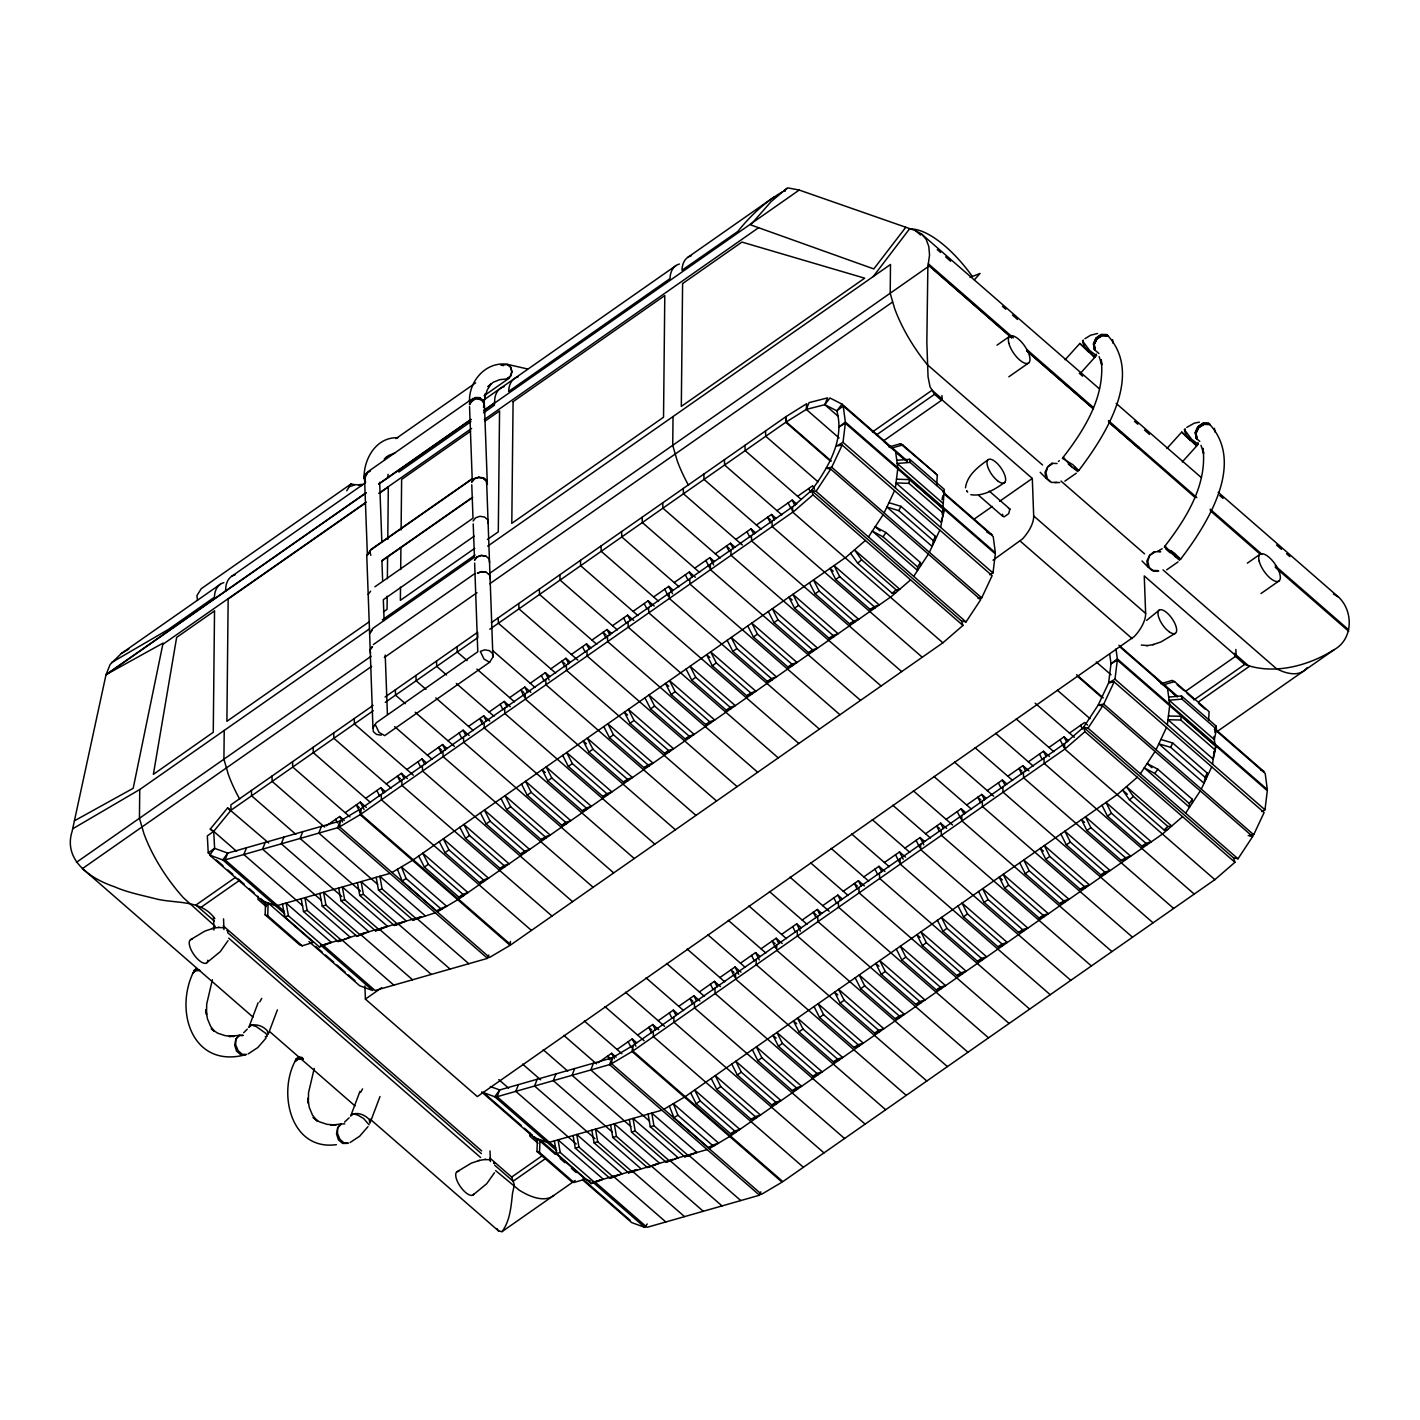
<?xml version="1.0" encoding="UTF-8"?>
<svg xmlns="http://www.w3.org/2000/svg" width="1420" height="1420" viewBox="0 0 1420 1420"><rect width="100%" height="100%" fill="white"/><g stroke="black" fill="none" stroke-linecap="round" stroke-linejoin="round"><path stroke-width="1.5" d="M784.337 190.671L787.905 187.901L799.211 190.049L915.545 230.661L921.686 234.069L926.142 239.359L928.786 246.405L929.55 254.996L927.863 266.889L926.834 342.22L928.059 376.868L930.029 386.755L934.52 394.316L941.194 400.12M917.586 566.917L917.569 570.467L872.324 531.08L883.08 536.866L917.586 566.917L920.444 562.568L885.938 532.518L875.199 526.731L880.045 530.956M920.426 566.136L920.444 562.568M369.573 628.794L139.746 789.52L139.444 818.275L143.864 833.451A88.306 35.429 55 0 0 183.357 897.688L215.343 926.514M225.478 591.377L225.922 586.283A68.16 27.335 55 0 1 235.063 574.798M224.218 730.448L223.916 759.203L228.318 774.397A88.306 35.429 55 0 0 239.678 799.087M387.802 477.848L388.104 474.333M387.198 596.205L387.056 609.304L383.453 611.825M387.376 578.739L387.589 556.906M387.784 539.44L388.317 487.042L379.317 493.326M400.511 587.152L400.369 600.341L474.724 548.333M400.688 569.562L400.919 547.587M401.097 529.997L401.629 479.428L470.535 431.236M673.027 416.575L672.725 445.33L677.127 460.524A88.306 35.429 55 0 0 688.487 485.214M965.476 487.788C967.056 475.363 978.167 466.79 987.734 460.044M302.229 945.809L267.723 915.758L268.132 902.978L313.358 942.365L302.229 945.809L299.673 944.886L265.167 914.835L265.558 902.037M785.189 191.256L785.224 190.049M590.596 1181.085L585.288 1179.15L574.017 1182.469L571.461 1181.546L536.938 1151.496L537.488 1138.822L555.255 1154.3M574.017 1182.469L539.511 1152.419L540.044 1139.763L585.288 1179.15M1208.633 720.1L1209.094 711.651L1174.589 681.6L1172.228 680.411L1160.797 683.73M829.954 460.754L785.739 422.255L786.112 416.557L806.649 403.724L806.294 409.421L839.042 437.946M936.614 485.445L937.324 474.99L902.8 444.939L900.44 443.75L888.884 446.945M398.896 469.772L398.86 472.043L470.943 421.633M510.472 941.407L510.064 945.312L489.58 957.453L339.593 826.848L340.196 821.009L360.68 808.85L792.537 506.834L792.733 512.176L942.88 642.816L962.955 625.439L961.553 621.055L811.566 490.45L791.49 507.81L792.892 512.212L812.968 494.834L811.566 490.45C828.109 467.57 844.865 440.164 836.859 410.824L842.042 404.132L907.362 461.021M339.593 826.848L360.094 814.707L360.68 808.85L360.875 814.192L510.863 944.797L942.88 642.816M632.859 1051.031L632.663 1045.706L632.077 1051.545L782.047 1182.15L761.564 1194.291L611.576 1063.687L612.18 1057.847L632.663 1045.706L1064.521 743.672L1064.734 749.014L1214.863 879.654L1234.938 862.295L1233.536 857.893L1083.549 727.288L1063.473 744.666L1064.876 749.05L632.859 1051.031L782.846 1181.635L1214.863 879.654M469.487 401.434C468.902 381.146 485.711 361.461 507.011 364.248L510.525 366.964L512.016 371.472L510.88 376.016L507.561 378.892L499.698 379.655L493.202 382.264L487.93 386.684L491.178 383.826L487.22 390.003L484.681 397.831L485.249 393.819L483.546 407.398M978.043 598.512L981.717 597.873L992.136 575.668L842.166 445.063L836.664 446.004L843.001 442.348L845.344 423.267L995.331 553.871L992.988 572.952L989.811 574.78M895.399 487.983L897.742 468.902M908.977 483.35L896.02 482.942L941.265 522.329L943.483 513.401L908.977 483.35L909.439 479.623L896.481 479.214M940.644 527.388L943.945 509.673L909.439 479.623M942.223 514.484L942.986 508.289M943.483 513.401L943.945 509.673M1234.938 862.295L1084.951 731.691L1083.549 727.288L1098.21 705.048L1108.647 682.842L1114.984 679.204L1117.327 660.105L1267.314 790.709L1264.971 809.808L1261.794 811.619M1167.329 724.768L1169.672 705.687M1180.748 720.011L1167.95 719.727L1213.177 759.114L1215.271 750.062L1180.748 720.011L1181.209 716.284L1168.411 716M1212.556 764.173L1214.153 751.269M1215.271 750.062L1215.715 746.334L1181.209 716.284M1205.136 777.379L1204.053 783.219L1158.809 743.832L1170.63 747.328L1205.136 777.379L1207.178 773.03L1172.671 742.979L1160.85 739.483M1206.095 778.888L1207.178 773.03M1214.774 732.294L1216.017 726.01L1181.511 695.96L1168.695 697.096M1216.443 729.152L1214.348 739.625L1169.104 700.237L1181.937 699.101L1216.443 729.152L1216.017 726.01M220.508 584.135L121.392 653.448L110.121 664.471L105.985 674.855L72.154 831.232C62.8 860.431 90.915 878.838 114.381 886.719C127.924 892.683 142.568 895.346 156.803 899.073C176.879 903.741 201.054 899.57 214.846 918.562M942.01 499.698L942.898 495.562M933.366 540.718L932.141 546.434L886.896 507.029L898.86 510.667L933.366 540.718L935.407 536.37L900.901 506.319L888.938 502.698M942.986 507.1L944.247 489.35L909.741 459.299L896.765 460.311M934.165 542.085L935.407 536.37M1138.574 447.939L1108.523 421.953L1195.232 497.621M1213.639 755.387L1215.715 746.334M1083.3 340.037L1082.679 342.291L1084.667 346.799L1094.873 357.254L1094.11 356.296L1094.696 357.45L1080.443 373.265M1185.132 428.716L1184.528 430.97L1186.499 435.478L1196.723 445.933L1181.618 432.212L1166.974 448.436M212.379 979.747L206.716 1003.958L206.504 1014.625L205.918 1009.638L207.426 1018.708L210.621 1026.358L214.225 1030.902M314.228 1068.426L308.548 1092.637L308.353 1103.304L307.767 1098.317L309.276 1107.387L312.453 1115.037L317.264 1121.09L313.075 1117.451L319.376 1121.8L327.079 1124.356L336.007 1125.066L330.913 1125.172L341.013 1124.001M249.103 1026.624L258.138 1002.697M277.397 1009.904L268.114 1034.488L267.297 1030.76C263.002 1025.95 255.813 1023.341 249.636 1025.772M350.953 1115.303L359.97 1091.377M380.01 1096.524L369.945 1123.167L369.129 1119.439C364.851 1114.629 357.645 1112.02 351.486 1114.451M225.088 859.881L227.733 853.118L340.196 821.009L337.57 827.753L225.088 859.881L283.964 911.125M246.477 847.758L243.832 854.52L302.708 905.783M265.22 842.415L262.576 849.16L321.452 900.422M283.964 837.054L281.32 843.817L341.812 896.481M302.708 831.712L300.082 838.457L360.556 891.139M321.452 826.351L318.825 833.114L377.684 884.376M322.73 944.904L375.075 990.485L487.539 958.358L488.853 954.985M497.071 1096.719L499.716 1089.956L612.18 1057.847L609.553 1064.609L497.071 1096.719L555.877 1147.928M518.46 1084.614L515.815 1091.359L576.236 1143.97M537.204 1079.253L534.559 1086.016L594.98 1138.627M555.948 1073.91L553.303 1080.656L612.109 1131.864M574.692 1068.55L572.065 1075.313L630.853 1126.521M593.436 1063.207L590.809 1069.952L649.597 1121.161M684.547 1216.62L632.148 1170.985L594.66 1181.688L647.058 1227.324L759.522 1195.214L760.854 1191.824M806.294 409.421L809.08 402.623L827.576 397.884L824.789 404.682L806.294 409.421L785.739 422.255M1094.625 349.781L1093.613 343.942L1096.045 338.102L1101.086 334.499L1106.783 334.534C1144.697 373.975 1105.239 435.798 1078.756 470.499L1074.691 468.707M1196.456 438.461L1195.445 432.621L1197.894 426.781L1202.918 423.178L1208.615 423.213C1246.529 462.654 1207.071 524.477 1180.606 559.178L1175.192 556.569M346.711 490.823L351.042 483.971L354.308 484.575M365.579 482.339L364.887 478.025L367.815 471.813L470.925 399.695M367.389 555.273L370.673 549.664L472.185 478.664L469.541 406.493M369.803 552.043L370.673 550.037L472.203 479.037M381.199 735.169L376.548 734.424L373.389 731.691L372.945 727.998L369.626 633.551L372.927 628.314L474.44 557.314L473.215 523.891M469.825 404.647L472.736 398.434M372.945 727.998L376.247 722.762L477.777 651.78L474.635 563.03M375.377 724.768L379.069 732.436L384.696 735.631L489.616 662.253L492.917 657.034L486.74 484.735L486.279 480.652L483.137 477.919M961.553 621.055L966.026 621.924L980.688 599.702L830.718 469.097L826.227 468.209L831.729 467.269L842.166 445.063M884.145 512.904L894.564 490.699M898.86 510.667L900.901 506.319M929.372 552.309L939.809 530.086M1233.536 857.893L1238.009 858.78L1252.671 836.54L1102.701 705.935L1098.21 705.048L1103.713 704.125L1114.15 681.902L1264.119 812.506L1253.7 834.729L1248.198 835.652M1156.057 749.707L1166.494 727.484M1170.63 747.328L1172.671 742.979M1201.302 789.094L1211.721 766.889M367.372 554.883L364.532 477.688L366.537 473.41L370.531 470.89M469.416 404.256L471.458 400.032L475.452 397.511L479.871 397.635M259.753 1001.97L261.724 998.402M360.591 1092.424L362.579 1088.874M228.017 940.679L220.26 951.648L206.379 963.08M494.479 1172.725L486.74 1183.694L472.842 1195.125M384.287 460.293L386.258 457.204M811.566 490.45L816.056 491.32L830.718 469.097M868.454 536.955L883.116 514.732M883.08 536.866L885.938 532.518M913.699 576.36L928.36 554.12M1083.549 727.288L1088.04 728.176L1102.701 705.935M1140.367 773.74L1155.028 751.517M1154.851 773.527L1144.254 767.865L1189.498 807.27L1189.356 803.578L1154.851 773.527L1157.726 769.178L1147.111 763.534L1151.957 767.741M1189.356 803.578L1192.232 799.229L1157.726 769.178M1185.611 813.145L1200.273 790.904M266.126 1037.984L257.783 1047.569L248.269 1053.835M367.957 1126.663L359.633 1136.248L350.101 1142.514M266.942 905.001L209.698 855.142L214.615 848.343L213.71 831.357L231.052 810.199L373.283 710.728M209.698 855.142L222.798 859.916L227.733 853.118L214.615 848.343L208.243 852.887L211.509 855.745M537.257 1140.384L481.682 1091.98L494.781 1096.755L499.716 1089.956L490.344 1086.548M582.537 1179.807L631.669 1222.584L644.769 1227.359L647.236 1223.969M366.946 473.801L364.514 477.031L364.958 480.723M469.434 403.653L475.86 397.902L480.279 398.026L483.421 400.76L484.096 405.073M368.188 594.43L370.62 591.199M471.671 481.93L474.103 478.7L479.108 477.138M471.688 482.321L474.741 478.664M370.087 649.756L372.519 646.526L370.087 649.739L370.531 653.413M473.108 521.051L475.54 517.821L479.924 516.294L484.557 517.04L487.717 519.773L488.16 523.465M372.058 630.32L369.626 633.533L366.75 555.309L369.573 551.936M873.229 276.563L909.723 228.638M1062.817 457.755C1084.294 430.029 1105.612 396.198 1101.174 359.633L1101.778 364.816L1099.151 356.668M1164.666 546.434C1186.126 518.708 1207.444 484.877 1203.006 448.312L1203.61 453.495L1201 445.347M905.8 227.271L873.797 268.93L750.647 224.875L771.024 201.693L786.893 188.292M837.889 416.095L824.789 404.682L829.954 397.99L842.042 404.132M340.48 1124.196L337.711 1127.746L336.522 1133.799L338.404 1139.798L342.593 1143.437L347.51 1143.366M213.55 831.907L210.266 829.067L227.608 807.909L268.717 843.001M247.293 1029.145L243.654 1032.731M349.125 1117.824L344.527 1122.119M974.369 279.811L980.066 273.439L970.073 277.415M1065.124 359.757L1079.786 343.516L1094.696 357.45M1182.274 461.944L1196.634 446.022M496.929 1228.531L498.491 1230.962L502.005 1231.655C510.028 1221.058 511.129 1206.29 512.478 1193.563L514.324 1184.777L511.679 1177.056L490.006 1158.17M993.042 560.172L1022.4 539.014A25.542 12.336 -49 0 0 1033.689 515.939L1032.304 478.451L942.099 399.89L941.939 395.559M364.904 985.888L365.401 999.112L477.333 1096.595L1134.331 636.497A25.542 12.336 -49 0 0 1145.638 613.422L1144.254 575.934L1236.128 655.933L1185.238 691.522M1076.254 473.215L1064.876 481.149M1178.085 561.894L1166.707 569.828M1146.561 620.416L1159.483 609.961M845.29 557.847L865.366 540.47M850.598 553.25L857.698 563.19L861.62 559.799L896.126 589.85L899.765 589.247L854.52 549.859L861.62 559.799M857.698 563.19L892.204 593.24L896.126 589.85M890.535 597.234L910.61 579.857M1064.876 749.05L1084.951 731.691M1137.296 777.255L1117.22 794.632L685.203 1096.613M1127.373 794.259L1122.528 790.035L1129.486 799.851L1133.408 796.46L1167.914 826.511L1171.695 826.032L1126.45 786.644L1133.408 796.46M1129.486 799.851L1163.992 829.901L1167.914 826.511M1182.541 816.66L1162.465 834.037L730.448 1136.018M367.869 472.132L364.638 474.919L364.088 478.806C363.378 459.246 376.069 436.916 397.866 437.715M469.576 401.54L472.789 398.754L477.457 398.168L481.771 399.978L484.096 403.511M1052.202 462.955L1047.765 466.736L1045.014 472.363L1045.919 478.078L1050.108 481.735M1154.034 551.634L1149.614 555.415L1146.863 561.042L1147.75 566.757L1151.939 570.414L1157.85 570.609M384.323 458.944L388.281 455.642L394.778 453.033M248.802 1027.441L251.677 1025.045L256.292 1026.589L265.93 1033.458L267.279 1036.156L265.238 1036.866M350.633 1116.12L353.509 1113.724L358.124 1115.268L363.573 1118.481L369.111 1124.835M1217.366 731.371L1334.285 649.615C1353.295 638.982 1353.58 611.132 1338.545 597.074L1218.165 492.243M294.898 1061.397L297.721 1059.142L303.33 1058.521M193.812 970.872L196.599 968.671L194.025 970.393M295.644 1059.551L298.431 1057.35L302.034 1057.403M294.916 1061.326L297.721 1059.142L303.135 1059.125L297.721 1059.142L294.685 1062C278.018 1094.589 291.26 1150.892 336.398 1144.662M906.936 461.464L843.214 405.978L836.859 410.824L824.789 404.682M843.214 405.978L845.361 422.077L839.007 426.905L845.344 423.267M1115.996 648.851L1117.345 658.916L1110.99 663.761L1108.647 682.842L1114.15 681.902M782.615 191.735C765.22 201.782 750.328 215.787 737.85 231.442L681.99 270.261L682.257 267.137A68.16 27.335 55 0 1 691.398 255.671M1162.163 548.723L1157.389 551.386M506.549 379.069L510.064 376.513L511.715 372.093L510.88 367.496L507.845 364.461L500.941 365.188M236.625 851.325L213.71 831.357L207.32 835.901L208.243 852.887M1084.951 338.705L1090.702 335.191L1097.571 333.487M1186.783 427.385L1194.397 423.107L1199.403 422.166M396.02 438.567L475.629 382.885M351.042 483.971L201.249 588.714L196.918 595.566L197.504 600.411M484.078 395.754L509.389 378.039L508.253 377.827M231.726 576.272L365.206 482.942M482.622 400.813L676.115 265.505M688.079 257.144L774.006 197.043M106.056 674.571L366.183 492.651M378.82 483.812L470.978 419.361M483.599 410.54L494.409 402.978M105.985 674.855L366.165 492.9M378.785 484.167L470.961 419.61M483.581 410.788L799.211 190.049M483.563 412.812L494.373 405.25L494.834 398.221A68.16 27.335 55 0 1 503.976 386.737M162.803 644.378L366.236 502.112M378.962 493.219L471.6 428.432M484.309 419.539L758.582 227.715M364.922 503.408L228.158 599.045L226.898 721.307L369.058 621.889M485.036 421.083L499.556 410.948L498.296 531.861L487.415 539.458M470.943 498.296L381.909 560.563L382.637 580.78M381.909 560.953L472.771 497.426M374.898 586.815L473.002 518.211L471.777 484.77M474.191 536.156L383.329 599.684L384.11 620.576M382.299 619.901L474.954 555.078M487.681 546.185L890.5 264.475L890.198 293.248L894.6 308.424A88.306 35.429 55 0 0 921.846 357.698L927.207 364.567L1042.582 465.032M373.389 644.538L474.919 573.52M76.431 862.348L371.099 656.271M489.19 573.68L927.863 266.889M371.614 666.388L82.466 868.596L253.008 1017.11M384.323 657.495L476.996 592.672M489.722 583.78L892.523 302.07M373.087 705.385L230.856 804.874L231.052 810.199M385.086 697.007L477.635 632.291L477.83 637.615L385.281 702.332M491.338 622.688L786.112 416.557L786.307 421.882L831.303 461.074M489.829 629.22L786.307 421.882M235.649 877.258L195.942 905.037L214.296 921.03M872.43 431.946L932.088 390.216L942.099 398.949M996.982 345.184L1009.62 336.327M201.498 906.954L239.607 880.311M876.459 434.928L934.52 394.316M326.156 825.961L339.7 816.482L344.261 820.458M345.149 812.684L360.272 802.105L366.342 807.394M365.703 798.306L380.844 787.727L385.388 791.685M386.275 783.929L401.398 773.35L407.469 778.621M406.83 769.534L421.971 758.954L426.515 762.93M427.402 755.156L442.525 744.577L447.087 748.553M447.974 740.778L463.097 730.199L469.168 735.489M468.529 726.401L483.67 715.822L489.74 721.094M489.101 712.006L504.224 701.427L510.295 706.716M509.656 697.628L524.797 687.049L530.867 692.339M530.228 683.251L545.351 672.672L549.913 676.63M550.8 668.873L565.923 658.294L570.467 662.253M571.355 654.478L586.478 643.899L591.039 647.875M591.927 640.101L607.05 629.522L611.612 633.48M612.481 625.723L627.622 615.144L633.693 620.433M633.054 611.346L648.177 600.766L654.247 606.038M653.626 596.95L668.749 586.371L673.293 590.347M674.18 582.573L689.303 571.994L695.374 577.283M694.753 568.195L709.876 557.616L714.438 561.574M715.307 553.818L730.448 543.239L734.992 547.197M735.879 539.422L751.003 528.843L755.564 532.819M756.434 525.045L771.575 514.466L776.119 518.424M777.006 510.667L792.129 500.089L796.691 504.047M797.578 496.29L812.702 485.711L814.583 489.385M883.932 440.573L942.099 399.89M360.875 814.192L792.733 512.176M1008.839 376.797L1028.719 362.899M413.273 859.828L845.148 557.794M418.722 856.029L424.385 867.087L428.396 864.265L462.92 894.316L467.979 892.612L422.734 853.207L428.396 864.265M439.277 841.634L444.957 852.692L448.968 849.888L483.474 879.938L488.533 878.217L443.306 838.829L448.968 849.888M459.849 827.256L465.511 838.315L469.541 835.51L504.047 865.561L509.105 863.839L463.861 824.452L469.541 835.51M480.404 812.879L486.084 823.937L490.095 821.133L524.601 851.183L529.66 849.462L484.433 810.074L490.095 821.133M500.976 798.501L506.638 809.56L510.667 806.737L545.173 836.788L550.232 835.084L504.987 795.679L510.667 806.737M521.548 784.106L527.21 795.164L531.222 792.36L565.746 822.411L570.804 820.689L525.56 781.302L531.222 792.36M545.333 772.551L542.103 769.729L547.783 780.787L551.794 777.982L586.3 808.033L591.359 806.311L546.132 766.924L551.794 777.982M562.675 755.351L568.337 766.409L572.366 763.605L606.872 793.656L611.931 791.934L566.686 752.547L572.366 763.605M586.46 743.778L583.229 740.974L588.909 752.032L592.921 749.21L627.427 779.26L632.486 777.556L587.259 738.151L592.921 749.21M603.802 726.578L609.464 737.637L613.493 734.832L647.999 764.883L653.058 763.161L607.813 723.774L613.493 734.832M627.604 715.023L624.374 712.201L630.036 723.259L634.048 720.455L668.554 750.505L673.63 748.784L628.385 709.397L634.048 720.455M644.928 697.823L650.591 708.882L654.62 706.077L689.126 736.128L694.185 734.406L648.94 695.019L654.62 706.077M668.731 686.25L665.501 683.446L671.163 694.504L675.174 691.682L709.698 721.733L714.757 720.029L669.512 680.624L675.174 691.682M686.055 669.051L691.735 680.109L695.747 677.304L730.253 707.355L735.311 705.634L690.084 666.246L695.747 677.304M709.858 657.495L706.628 654.673L712.29 665.731L716.319 662.927L750.825 692.978L755.884 691.256L710.639 651.869L716.319 662.927M727.182 640.296L732.862 651.354L736.873 648.532L771.379 678.582L776.456 676.878L731.211 637.473L736.873 648.532M747.754 625.918L753.416 636.976L757.446 634.154L791.952 664.205L797.01 662.501L751.766 623.096L757.446 634.154M768.327 611.523L773.989 622.581L778 619.777L812.524 649.827L817.583 648.106L772.338 608.718L778 619.777M792.111 599.968L788.881 597.145L794.561 608.204L798.572 605.399L833.078 635.45L838.137 633.728L792.91 594.341L798.572 605.399M809.453 582.768L815.115 593.826L819.145 591.004L853.651 621.055L858.709 619.351L813.465 579.946L819.145 591.004M833.238 571.195L830.008 568.39L835.688 579.449L839.699 576.626L874.205 606.677L879.282 604.973L834.037 565.568L839.699 576.626M974.156 519.116L992.331 506.407M999.591 501.331L1032.304 478.451M424.385 867.087L458.891 897.138L462.92 894.316M444.957 852.692L479.463 882.743L483.474 879.938M465.511 838.315L500.017 868.365L504.047 865.561M486.084 823.937L520.59 853.988L524.601 851.183M506.638 809.56L541.162 839.61L545.173 836.788M527.21 795.164L561.716 825.215L565.746 822.411M547.783 780.787L582.289 810.838L586.3 808.033M568.337 766.409L602.843 796.46L606.872 793.656M588.909 752.032L623.416 782.083L627.427 779.26M609.464 737.637L643.97 767.688L647.999 764.883M630.036 723.259L664.542 753.31L668.554 750.505M650.591 708.882L685.115 738.933L689.126 736.128M671.163 694.504L705.669 724.555L709.698 721.733M691.735 680.109L726.241 710.16L730.253 707.355M712.29 665.731L746.796 695.782L750.825 692.978M732.862 651.354L767.368 681.405L771.379 678.582M753.416 636.976L787.94 667.027L791.952 664.205M773.989 622.581L808.495 652.632L812.524 649.827M794.561 608.204L829.067 638.254L833.078 635.45M815.115 593.826L849.621 623.877L853.651 621.055M835.688 579.449L870.194 609.5L874.205 606.677M458.518 899.215L890.375 597.199M365.401 999.112L381.714 987.699M1247.328 563.19L1259.966 554.332M1260.995 593.542L1279.065 580.904M598.086 1062.746L611.629 1053.285L616.12 1057.19M617.061 1049.469L632.202 1038.89L636.692 1042.812M637.633 1035.091L652.756 1024.512L658.756 1029.731M658.188 1020.714L673.328 1010.135L677.819 1014.057M678.76 1006.336L693.883 995.757L699.882 1000.976M699.332 991.941L714.455 981.362L720.455 986.598M719.887 977.563L735.01 966.984L741.009 972.203M740.459 963.186L755.582 952.607L760.073 956.53M761.014 948.808L776.154 938.23L782.154 943.448M781.586 934.413L796.709 923.834L801.217 927.757M802.158 920.036L817.281 909.457L821.772 913.38M822.712 905.658L837.835 895.079L842.344 899.002M843.285 891.281L858.408 880.702L864.407 885.92M863.839 876.885L878.98 866.306L884.979 871.543M884.411 862.508L899.534 851.929L905.534 857.147M904.966 848.13L920.107 837.552L924.597 841.474M925.538 833.753L940.661 823.174L946.661 828.392M946.11 819.358L961.233 808.779L965.724 812.702M966.665 804.98L981.806 794.401L986.296 798.324M987.237 790.603L1002.36 780.024L1006.869 783.929M1007.792 776.225L1022.932 765.646L1028.932 770.865M1028.364 761.83L1043.487 751.251L1049.486 756.487M1048.936 747.452L1064.059 736.873L1068.55 740.796M1069.491 733.075L1084.631 722.496L1087.613 725.105M511.679 1177.056L542.529 1155.489M1193.9 699.953L1244.701 664.418C1273.935 675.192 1308.441 665.909 1334.285 649.615M545.617 1158.507L513.117 1181.245L494.746 1165.252M1198.64 701.817L1249.263 666.424L1234.246 653.342M502.005 1231.655L575.171 1180.481M690.635 1092.814L696.155 1103.748L700.184 1100.926L734.69 1130.977L739.891 1129.397L694.664 1090.01L700.184 1100.926M711.207 1078.437L716.727 1089.371L720.739 1086.548L755.262 1116.599L760.463 1115.019L715.218 1075.614L720.739 1086.548M731.761 1064.042L737.299 1074.976L741.311 1072.171L775.817 1102.222L781.018 1100.624L735.791 1061.237L741.311 1072.171M752.334 1049.664L757.854 1060.598L761.883 1057.793L796.389 1087.844L801.59 1086.247L756.345 1046.859L761.883 1057.793M776.136 1038.091L772.906 1035.286L778.426 1046.22L782.438 1043.398L816.944 1073.449L822.162 1071.869L776.917 1032.482L782.438 1043.398M796.691 1023.713L793.46 1020.909L798.981 1031.843L803.01 1029.021L837.516 1059.071L842.717 1057.492L797.472 1018.087L803.01 1029.021M814.033 1006.514L819.553 1017.448L823.564 1014.643L858.088 1044.694L863.289 1043.096L818.044 1003.709L823.564 1014.643M837.818 994.958L834.587 992.136L840.125 1003.07L844.137 1000.266L878.643 1030.316L883.843 1028.719L838.616 989.332L844.137 1000.266M855.159 977.759L860.68 988.693L864.709 985.87L899.215 1015.921L904.416 1014.341L859.171 974.954L864.709 985.87M878.962 966.186L875.714 963.381L881.252 974.297L885.264 971.493L919.769 1001.544L924.988 999.964L879.743 960.559L885.264 971.493M896.286 948.986L901.806 959.92L905.836 957.115L940.342 987.166L945.543 985.569L900.298 946.181L905.836 957.115M920.089 937.431L916.858 934.608L922.379 945.543L926.39 942.738L960.896 972.789L966.115 971.191L920.87 931.804L926.39 942.738M937.413 920.231L942.933 931.165L946.962 928.343L981.469 958.394L986.669 956.814L941.442 917.409L946.962 928.343M957.985 905.853L963.506 916.77L967.517 913.965L1002.041 944.016L1007.241 942.436L961.997 903.031L967.517 913.965M978.54 891.458L984.078 902.392L988.089 899.588L1022.595 929.639L1027.796 928.041L982.569 888.654L988.089 899.588M1002.343 879.903L999.112 877.081L1004.632 888.015L1008.661 885.21L1043.168 915.261L1048.368 913.663L1003.123 874.276L1008.661 885.21M1019.684 862.703L1025.205 873.637L1029.216 870.815L1063.722 900.866L1068.94 899.286L1023.696 859.881L1029.216 870.815M1043.469 851.13L1040.239 848.326L1045.759 859.242L1049.788 856.438L1084.294 886.488L1089.495 884.909L1044.268 845.503L1049.788 856.438M1060.811 833.93L1066.331 844.865L1070.343 842.06L1104.867 872.111L1110.067 870.513L1064.822 831.126L1070.343 842.06M1084.596 822.375L1081.365 819.553L1086.903 830.487L1090.915 827.683L1125.421 857.733L1130.622 856.136L1085.395 816.748L1090.915 827.683M1101.938 805.175L1107.458 816.109L1111.487 813.287L1145.993 843.338L1151.194 841.758L1105.949 802.353L1111.487 813.287M696.155 1103.748L730.679 1133.799L734.69 1130.977M716.727 1089.371L751.233 1119.421L755.262 1116.599M737.299 1074.976L771.805 1105.026L775.817 1102.222M757.854 1060.598L792.36 1090.649L796.389 1087.844M778.426 1046.22L812.932 1076.271L816.944 1073.449M798.981 1031.843L833.504 1061.894L837.516 1059.071M819.553 1017.448L854.059 1047.498L858.088 1044.694M840.125 1003.07L874.631 1033.121L878.643 1030.316M860.68 988.693L895.186 1018.744L899.215 1015.921M881.252 974.297L915.758 1004.348L919.769 1001.544M901.806 959.92L936.312 989.971L940.342 987.166M922.379 945.543L956.885 975.593L960.896 972.789M942.933 931.165L977.457 961.216L981.469 958.394M963.506 916.77L998.011 946.82L1002.041 944.016M984.078 902.392L1018.584 932.443L1022.595 929.639M1004.632 888.015L1039.138 918.066L1043.168 915.261M1025.205 873.637L1059.71 903.688L1063.722 900.866M1045.759 859.242L1080.283 889.293L1084.294 886.488M1066.331 844.865L1100.837 874.915L1104.867 872.111M1086.903 830.487L1121.409 860.538L1125.421 857.733M1107.458 816.109L1141.964 846.16L1145.993 843.338M190.706 939.596L204.924 931.076L213.124 928.343M1004.916 482.267C995.083 489.243 983.385 496.752 970.801 494.692M1175.139 633.444L1160.939 641.964L1152.72 644.698M457.187 1171.642L471.387 1163.122L479.605 1160.389M295.857 1059.089L298.431 1057.35L301.803 1057.705M1058.379 461.393L1059.356 460.754M111.523 662.572L168.359 629.45L214.42 597.234L214.686 594.128A68.16 27.335 55 0 1 223.827 582.661M1154.957 552.06L1149.614 555.415L1147.768 561.468L1149.242 567.467L1153.43 571.124L1158.755 571.035M128.829 649.082L121.392 653.448M392.009 872.484L412.492 860.342M397.423 869.271L402.144 880.933L406.155 878.554L440.661 908.605L446.661 906.297L401.416 866.892L406.155 878.554M402.144 880.933L436.668 910.983L440.661 908.605M437.236 911.871L457.719 899.73M611.576 1063.687L632.077 1051.545M663.921 1109.269L684.404 1097.128M669.335 1106.056L673.932 1117.593L677.926 1115.232L712.432 1145.283L718.591 1143.082L673.346 1103.695L677.926 1115.232M673.932 1117.593L708.438 1147.644L712.432 1145.283M709.166 1148.673L729.649 1136.515M72.686 828.801L139.746 789.52M1117.327 660.105L1110.99 663.761L1109.659 653.697M106.021 674.678L163.069 643.1L133.196 788.278L74.408 820.813M282.456 904.096L284.763 916.823L319.269 946.874L327.683 943.483M322.943 945.827L331.357 942.436L286.112 903.049L288.438 915.776L322.943 945.827L319.269 946.874M301.2 898.736L303.507 911.48L338.013 941.531L356.171 935.354M341.688 940.484L350.101 937.094L304.856 897.688L307.181 910.433L341.688 940.484L338.013 941.531M319.944 893.393L322.251 906.12L356.775 936.17L365.171 932.78M360.431 935.123L368.845 931.733L323.6 892.346L325.925 905.072L360.431 935.123L356.775 936.17M338.688 888.033L340.995 900.777L375.519 930.828L383.933 927.42M379.175 929.781L387.589 926.39L342.344 886.985L344.669 899.73L379.175 929.781L375.519 930.828M357.432 882.69L359.757 895.416L394.263 925.467L402.676 922.077M397.919 924.42L406.333 921.03L361.088 881.642L363.413 894.369L397.919 924.42L394.263 925.467M376.176 877.329L378.501 890.074L413.007 920.124L421.42 916.716L418.119 917.675M413.007 920.124L435.212 912.794M436.668 910.983L442.649 908.658M554.368 1140.881L556.551 1153.502L591.057 1183.552L599.613 1180.269M594.714 1182.505L603.269 1179.221L558.042 1139.834L560.208 1152.454L594.714 1182.505L591.057 1183.552M573.112 1135.521L575.295 1148.141L609.801 1178.192L618.357 1174.926M613.458 1177.144L622.013 1173.879L576.786 1134.473L578.952 1147.094L613.458 1177.144L609.801 1178.192M591.856 1130.178L594.039 1142.798L628.545 1172.831L637.101 1169.565L633.799 1170.506M628.545 1172.831L667.613 1160.85M610.6 1124.818L612.783 1137.438L647.289 1167.488L655.845 1164.222M650.946 1166.441L659.501 1163.175L614.274 1123.77L616.44 1136.39L650.946 1166.441L647.289 1167.488M629.344 1119.475L631.527 1132.077L666.033 1162.128L672.885 1159.519M669.69 1161.098L678.263 1157.815L633.018 1118.428L635.184 1131.048L669.69 1161.098L666.033 1162.128M648.106 1114.114L650.271 1126.734L684.777 1156.785L693.333 1153.519M688.452 1155.738L697.007 1152.472L651.762 1113.067L653.928 1125.687L688.452 1155.738L684.777 1156.785M708.438 1147.644L714.579 1145.461M471.866 400.422L476.233 398.896L480.883 399.641L484.042 402.375L484.486 406.067L487.344 484.309L486.9 480.617L483.759 477.883L478.487 477.173M349.906 486.581L355.639 484.575L361.745 485.551M870.194 609.5L875.252 607.778M849.621 623.877L854.698 622.155M829.067 638.254L834.126 636.533M808.495 652.632L813.553 650.928M787.94 667.027L792.999 665.305M767.368 681.405L772.427 679.683M746.796 695.782L751.872 694.06M726.241 710.16L731.3 708.456M705.669 724.555L710.728 722.833M685.115 738.933L690.173 737.211M664.542 753.31L669.601 751.588M643.97 767.688L649.047 765.984M623.416 782.083L628.474 780.361M602.843 796.46L607.902 794.738M582.289 810.838L587.347 809.134M561.716 825.215L566.775 823.511M541.162 839.61L546.221 837.889M520.59 853.988L525.648 852.266M500.017 868.365L505.076 866.661M479.463 882.743L484.522 881.039M458.891 897.138L463.949 895.416M1141.964 846.16L1147.182 844.563M1121.409 860.538L1126.61 858.94M1100.837 874.915L1106.038 873.335M1080.283 889.293L1085.483 887.713M1059.71 903.688L1064.911 902.091M1039.138 918.066L1044.357 916.468M1018.584 932.443L1023.784 930.863M998.011 946.82L1003.23 945.241M977.457 961.216L982.658 959.618M956.885 975.593L962.085 973.996M936.312 989.971L941.531 988.391M915.758 1004.348L920.959 1002.769M895.186 1018.744L900.404 1017.146M874.631 1033.121L879.832 1031.524M854.059 1047.498L859.26 1045.919M833.504 1061.894L838.705 1060.296M812.932 1076.271L818.133 1074.674M792.36 1090.649L797.578 1089.069M771.805 1105.026L777.006 1103.446M751.233 1119.421L756.434 1117.824M730.679 1133.799L735.879 1132.201M1166.406 687.741L1163.157 684.919L1174.589 681.6M277.486 905.498L389.967 873.389M284.763 916.823L288.438 915.776M303.507 911.48L307.181 910.433M322.251 906.12L325.925 905.072M340.995 900.777L344.669 899.73M359.757 895.416L363.413 894.369M378.501 890.074L382.158 889.026L416.663 919.077M324.381 944.424L341.474 939.543L393.819 985.125M376.939 929.425L360.219 934.2L412.563 979.764M380.613 928.378L416.468 918.136L468.795 963.719M549.416 1142.301L661.88 1110.174M556.551 1153.502L560.208 1152.454M575.295 1148.141L578.952 1147.094M594.039 1142.798L597.696 1141.751L632.202 1171.802M612.783 1137.438L616.44 1136.39M631.527 1132.077L635.184 1131.048M650.271 1126.734L653.928 1125.687M672.938 1159.341L669.636 1160.282L722.034 1205.917M674.589 1158.862L688.38 1154.921L740.778 1200.557M690.031 1154.46L707.125 1149.579M902.8 444.939L891.245 448.134L894.44 449.767M1141.289 645.071L1147.697 645.567M218.165 927.473L223.845 927.775M484.628 1159.519L490.308 1159.82M1146.756 645.727L1153.963 644.485M211.899 928.556L219.088 927.313M478.38 1160.601L485.569 1159.359M892.204 593.24L895.842 592.655M1163.992 829.901L1167.772 829.44M239.181 1035.322L229.064 1036.494L234.158 1036.387L225.248 1035.677L217.544 1033.121L211.225 1028.772L214.029 1031.204M199.634 970.037L195.871 970.446L193.084 972.647L195.871 970.446L199.492 970.446L195.871 970.446L192.836 973.321C174.358 1013.276 193.67 1068.763 245.678 1054.687L240.761 1054.758L236.554 1051.119L234.69 1045.12L235.862 1039.067L238.649 1035.517L242.962 1035.588M358.71 484.717L362.597 484.38M944.655 492.491L910.149 462.441L897.191 463.453L942.436 502.84M1054.687 482.605L1059.675 482.516M1155.685 551.741L1160.672 551.652L1159.359 551.546M242.927 1035.198L239.643 1035.269L235.862 1039.067L235.684 1044.854L238.152 1050.711L242.358 1054.368L246.672 1054.421M344.758 1123.877L341.474 1123.948L337.711 1127.746L337.516 1133.551L340.001 1139.39L344.19 1143.047L348.503 1143.1M1056.924 482.356L1051.599 482.445L1047.392 478.788L1045.937 472.789L1047.765 466.736L1053.107 463.381L1057.048 463.506M1107.139 334.783L1101.299 334.658L1096.045 338.102L1093.4 343.8L1094.341 349.568L1098.902 353.491M1208.988 423.462L1203.148 423.337L1197.894 426.781L1195.232 432.479L1196.172 438.248L1199.793 441.389M1108.417 336.007L1102.399 335.67L1096.861 338.794L1093.932 344.173L1094.714 349.746M1210.248 424.686L1204.231 424.349L1198.711 427.473L1195.764 432.851L1196.545 438.425L1195.462 432.639M1062.373 458.323L1072.845 464.713L1078.756 470.499M1164.222 547.002L1174.677 553.392L1180.606 559.178M507.845 364.461L527.53 368.969M485.995 556.161L481.344 555.415L476.978 556.942L474.546 560.154L476.978 556.942L481.344 555.433L485.995 556.178L489.154 558.93L489.598 562.604M486.457 572.366L481.806 571.621L477.44 573.147L481.806 571.639L486.457 572.402L489.616 575.135L490.06 578.81M502.094 365.401L503.425 365.632M489.616 662.253L483.989 659.058L480.315 651.389L484.681 649.863L489.332 650.609L492.474 653.342L492.917 657.034M1249.689 835.954L1252.671 836.54M1092.69 355.497L1095.654 356.367L1096.258 354.112L1096.471 355.639L1089.814 350.669L1082.466 340.782M1194.522 444.176L1197.486 445.046L1198.107 442.791L1198.32 444.318L1191.664 439.348L1184.298 429.461M262.096 900.777L275.196 905.552M265.167 914.835L267.723 915.758M534.026 1137.562L547.126 1142.337M536.938 1151.496L539.511 1152.419M1008.466 508.466L1009.922 509.088L1008.661 513.685L1004.118 516.862L1002.662 516.223L978.895 495.527M937.324 474.99L900.44 443.75M986.847 532.109L992.012 534.736L942.951 491.994M1163.157 684.919L1166.352 686.552M1260.552 769.817L1263.995 771.575L1214.881 728.797M1333.38 594.022L1338.545 597.074M921.899 234.318L1099.453 388.867M210.266 829.067L213.71 831.357M1068.302 464.127L1071.674 466.647M1116.173 403.422L1201.444 477.688M915.545 230.661L920.55 235.028M937.271 249.583L940.608 252.494M945.613 256.86L950.637 261.227M1002.431 306.329L1005.786 309.24M1012.46 315.062L1017.483 319.429M1079.306 373.283L1082.644 376.193M1134.456 421.296L1137.793 424.207M1144.484 430.029L1149.49 434.396M1219.691 495.509L1223.028 498.42M1276.509 544.996L1281.514 549.362M1286.538 553.729L1289.875 556.64M928.343 263.783L1013.383 337.853M1026.731 349.462L1093.435 407.558M1108.434 420.622L1196.829 497.586M1210.159 509.194L1261.865 554.208M1275.195 565.834L1348.574 629.734M1011.768 337.711L928.36 265.079L1011.732 337.836M1026.784 350.775L1093.506 408.871L1026.749 350.917M1210.248 510.703L1260.285 554.279M1275.302 567.343L1348.698 631.261M1165.944 549.149L1170.133 552.806M1060.971 481.043L1144.555 553.835M1162.962 569.846L1276.651 668.856L1281.852 671.181A88.306 35.429 55 0 0 1307.145 667.666M1234.69 655.703L1244.701 664.418M1033.689 515.939L1145.638 613.422M989.332 491.16L1009.922 509.088M1020.252 541.144L1132.201 638.627M1177.162 684.706L1183.73 690.422M1187.014 693.279L1193.581 699.013M1198.515 703.308L1205.083 709.024M1118.924 645.248L1177.677 696.403M944.122 493.858L993.201 536.582L995.331 552.682L845.361 422.077M1120.114 647.094L1177.233 696.847M1214.419 729.223L1265.184 773.421L1267.314 789.52L1117.345 658.916M883.843 441.442L890.411 447.176M896.091 452.359L902.552 457.985M1157.264 679.541L1162.181 683.837M1172.867 693.368L1176.097 696.191M1096.258 661.933L1110.99 674.748M843.001 442.348L992.988 572.952M1114.984 679.204L1264.971 809.808M1076.608 674.695L1103.287 697.912M1077.354 676.186L1101.884 697.557M831.729 467.269L981.717 597.873M1103.713 704.125L1253.7 834.729M818.133 481.895L765.735 436.277L765.54 430.934M1057.35 690.209L1090.063 718.697M816.056 491.32L966.026 621.924M1088.04 728.176L1238.009 858.78M812.968 494.834L962.955 625.439M800.809 499.094L745.163 450.655L744.967 445.312M1035.144 703.166L1074.336 737.299M781.852 514.892L724.608 465.032L724.413 459.69M1016.223 718.964L1053.782 751.677M770.581 519.915L767.545 517.27L770.385 522.808M922.166 657.158L772.178 526.554L771.983 521.211M1194.149 893.996L1044.161 763.392L1043.966 758.067M761.297 529.269L704.036 479.41L703.841 474.085M995.651 733.341L1033.21 766.054M1021.903 771.06L1018.903 768.451L1021.672 773.918M901.593 671.536L751.606 540.931L751.411 535.606M1173.577 908.374L1023.589 777.769L1023.394 772.444M742.341 545.049L683.481 493.805L683.286 488.462M975.078 747.736L1012.655 780.432M729.454 548.688L726.419 546.043L729.259 551.563M881.021 685.913L731.052 555.309L730.856 549.984M1153.005 922.769L1003.035 792.165L1002.839 786.822M720.153 558.024L662.909 508.183L662.714 502.84M954.524 762.114L993.698 796.229M980.776 799.833L977.776 797.206L980.545 802.673M860.467 700.308L710.479 569.704L710.284 564.361M1132.45 937.147L982.462 806.542L982.267 801.199M699.598 572.42L642.337 522.56L642.142 517.217M933.952 776.491L971.511 809.205M839.894 714.686L689.925 584.082L689.729 578.739M1111.878 951.524L961.908 820.92L961.713 815.595M679.026 586.797L621.783 536.938L621.587 531.612M913.397 790.869L952.571 824.984M939.649 828.588L936.65 825.978L939.419 831.446M819.34 729.063L669.352 598.459L669.157 593.134M1091.323 965.902L941.336 835.297L941.14 829.972M658.472 601.175L601.21 551.333L601.015 545.99M892.825 805.264L930.384 837.96M798.768 743.441L648.78 612.837L648.585 607.511M1070.751 980.297L920.764 849.692L920.568 844.35M486.297 481.043L483.137 478.309L478.504 477.564L474.103 478.7M637.899 615.552L580.656 565.71L580.46 560.367M872.27 819.642L909.83 852.355M778.196 757.836L628.226 627.232L628.03 621.889M1050.179 994.674L900.209 864.07L900.014 858.727M617.327 629.947L560.083 580.088L559.888 574.763M851.698 834.019L889.257 866.732M606.074 634.971L603.038 632.326L605.861 637.864M757.641 772.214L607.653 641.609L607.458 636.266M1029.624 1009.052L879.637 878.447L879.441 873.122M596.773 644.325L539.529 594.465L539.334 589.14M831.126 848.414L868.685 881.11M857.396 886.115L854.396 883.506L857.147 888.973M737.069 786.591L587.099 655.987L586.904 650.662M1009.052 1023.43L859.082 892.843L858.887 887.5M577.816 660.105L518.957 608.86L518.761 603.518M810.572 862.792L848.13 895.487M564.929 663.743L561.894 661.099L564.734 666.619M716.514 800.969L566.527 670.382L566.332 665.039M988.497 1037.825L838.51 907.22L838.315 901.877M555.646 673.08L498.384 623.238L498.189 617.895M789.999 877.169L829.173 911.285M816.251 914.888L813.252 912.261L816.021 917.728M695.942 815.364L545.954 684.759L545.759 679.417M967.925 1052.202L817.938 921.598L817.742 916.255M492.562 650.449L535.074 687.475M769.445 891.547L807.004 924.26M523.803 692.498L520.767 689.854L524.548 697.238M675.37 829.741L525.4 699.137L525.205 693.794M947.371 1066.58L797.383 935.975L797.188 930.65M467.091 660.548L457.258 651.993L457.062 646.668M476.907 669.104L514.501 701.853M748.872 905.942L786.431 938.638M775.125 943.643L772.125 941.034L775.817 948.329M654.815 844.119L504.828 713.514L504.632 708.189M926.798 1080.975L776.811 950.37L776.616 945.028M446.519 674.944L436.703 666.388L436.508 661.045M456.353 683.499L493.947 716.23M728.3 920.32L765.859 953.015M482.676 721.271L479.641 718.626L482.48 724.147M634.243 858.514L484.273 727.91L484.078 722.567M906.226 1095.352L756.256 964.748L756.061 959.405M425.964 689.321L416.131 680.766L415.936 675.423M435.78 697.877L473.375 730.608M707.746 934.697L745.305 967.41M733.998 972.416L730.998 969.789L734.69 977.084M613.688 872.892L463.701 742.287L463.506 736.944M885.672 1109.73L735.684 979.125L735.489 973.783M405.392 703.699L395.559 695.143L395.363 689.818M415.208 712.254L454.435 746.405M687.173 949.075L724.732 981.788M441.549 750.026L438.514 747.381L441.354 752.919M593.116 887.269L443.129 756.665L442.933 751.322M865.099 1124.107L715.112 993.503L714.917 988.178M394.654 726.632L432.248 759.38M666.619 963.47L704.178 996.165M692.871 1001.171L689.871 998.562L692.64 1004.029M572.562 901.647L422.574 771.042L422.379 765.717M844.545 1138.503L694.558 1007.898L694.362 1002.556M413.309 775.178L354.432 723.916L354.237 718.573M646.047 977.847L683.606 1010.543M400.422 778.799L397.387 776.154L400.209 781.692M551.99 916.042L402.002 785.438L401.807 780.095M823.973 1152.88L673.985 1022.276L673.79 1016.933M391.121 788.153L333.877 738.293L333.682 732.951M625.474 992.225L664.649 1026.341M651.745 1029.944L648.745 1027.317L651.496 1032.784M531.417 930.419L381.447 799.815L381.252 794.472M803.4 1167.258L653.431 1036.653L653.235 1031.31M370.549 802.531L313.305 752.671L313.11 747.346M604.92 1006.602L644.094 1040.718M359.295 807.554L356.26 804.927L360.041 812.293M360.094 814.707L510.064 945.312M349.995 816.908L292.733 767.048L292.538 761.723M584.348 1020.998L621.907 1053.693M610.6 1058.699L607.618 1056.09L609.446 1059.728M337.57 827.753L487.539 958.358M609.553 1064.609L759.522 1195.214M324.577 827.079L272.178 781.444L271.983 776.101M563.793 1035.375L596.506 1063.864M425.077 915.669L379.832 876.282L382.158 889.026M295.821 834.321L251.606 795.821L251.411 790.478M543.221 1049.753L567.751 1071.124M397.707 923.497L450.051 969.061M378.962 928.84L431.307 974.422M650.892 1165.625L703.291 1211.26M522.649 1064.13L540.647 1079.803M227.608 807.909L230.892 810.749M640.757 1168.518L595.53 1129.131L597.696 1141.751M613.404 1176.328L665.803 1221.963M498.775 1079.591L508.591 1088.146M222.798 859.916L284.905 913.983M320.441 944.939L372.786 990.521L359.686 985.746L308.974 941.602M494.781 1096.755L556.817 1150.786M592.371 1181.724L644.769 1227.359M560.101 1158.525L564.947 1162.749M571.408 1168.376L576.272 1172.601M216.426 860.023L222.976 865.721M227.892 869.998L232.809 874.276M237.726 878.554L244.275 884.252M249.174 888.529L254.091 892.807M260.641 898.523L265.487 902.747M315.702 946.466L322.233 952.163M325.517 955.003L333.682 962.121M336.966 964.979L345.131 972.096M348.415 974.936L354.947 980.634M483.492 1092.583L521.122 1125.332M524.388 1128.19L532.571 1135.308M534.186 1136.71L537.417 1139.532M582.715 1178.973L630.214 1220.33M266.25 906.599L258.032 899.446L257.854 896.126M538.02 1143.277L529.802 1136.106L529.625 1132.787M223.188 925.822L481.664 1150.91M227.661 932.656L481.398 1153.626M228.673 938.141L480.599 1157.513M495.598 1170.577L519.17 1190.12A88.306 35.429 55 0 0 553.605 1195.569M269.729 1031.666L355.018 1105.931M370.07 1119.031L498.81 1231.158M1190.404 440.608L1181.795 432.017M1088.554 351.929L1079.963 343.338M1171.678 551.013L1179.647 560.297L1168.66 550.729L1165.163 545.901M1142.017 560.971L1147.75 566.757M1040.185 472.292L1045.919 478.078M1074.319 466.79L1077.815 471.617L1071.301 466.505L1063.331 457.222M808.69 488.516L810.572 492.207M792.129 500.089L794.969 505.609M788.118 502.893L790.958 508.431M771.575 514.466L774.397 520.004M751.003 528.843L753.842 534.381M746.991 531.666L749.831 537.186M730.448 543.239L733.27 548.759M709.876 557.616L713.656 564.982M705.864 560.421L709.645 567.787M689.303 571.994L692.144 577.532M685.292 574.798L688.132 580.336M668.749 586.371L672.53 593.755M664.72 589.193L668.5 596.56M648.177 600.766L651.017 606.287M644.165 603.571L647.005 609.091M627.622 615.144L630.444 620.664M623.593 617.948L626.433 623.486M607.05 629.522L609.89 635.059M586.478 643.899L589.318 649.437M582.466 646.721L585.306 652.241M565.923 658.294L568.763 663.814M545.351 672.672L549.132 680.038M541.34 675.476L544.179 681.014M524.797 687.049L527.619 692.587M504.224 701.427L507.064 706.965M500.213 704.249L503.035 709.769M483.67 715.822L486.492 721.342M463.097 730.199L465.938 735.72M459.086 733.004L461.908 738.542M442.525 744.577L445.365 750.115M421.971 758.954L424.793 764.492M417.942 761.777L420.781 767.297M401.398 773.35L404.238 778.87M380.844 787.727L383.666 793.247M376.815 790.532L379.655 796.07M360.272 802.105L364.052 809.489M339.7 816.482L342.539 822.02M335.688 819.304L337.57 822.979M1080.602 725.3L1082.448 728.939M1064.059 736.873L1066.828 742.341M1060.048 739.678L1063.722 746.973M1043.487 751.251L1046.256 756.718M1039.476 754.073L1042.244 759.54M1022.932 765.646L1025.684 771.096M1002.36 780.024L1005.129 785.491M998.349 782.828L1001.1 788.295M981.806 794.401L984.557 799.868M961.233 808.779L964.002 814.246M957.222 811.601L960.896 818.878M940.661 823.174L943.43 828.641M920.107 837.552L923.781 844.829M916.077 840.356L919.769 847.651M899.534 851.929L903.226 859.224M895.523 854.734L899.197 862.029M878.98 866.306L881.731 871.773M874.951 869.129L877.72 874.596M858.408 880.702L861.177 886.169M837.835 895.079L840.604 900.546M833.824 897.884L836.593 903.351M817.281 909.457L820.032 914.924M796.709 923.834L800.401 931.13M792.697 926.656L795.448 932.123M776.154 938.23L778.905 943.696M755.582 952.607L759.274 959.884M751.571 955.411L754.322 960.879M735.01 966.984L738.702 974.28M714.455 981.362L717.207 986.829M710.426 984.184L713.195 989.651M693.883 995.757L696.652 1001.224M673.328 1010.135L676.08 1015.602M669.299 1012.939L672.068 1018.406M652.756 1024.512L655.525 1029.979M632.202 1038.89L635.876 1046.185M628.172 1041.712L630.941 1047.179M611.629 1053.285L614.398 1058.752M369.803 551.652L370.868 555.344M1093.613 343.959L1094.714 349.835M1095.157 350.261L1094.216 344.492L1096.861 338.794L1102.115 335.351L1107.973 335.493L1102.168 335.386L1096.861 338.794L1094.181 344.457L1095.104 350.225M364.496 477.635L365.171 481.948M1214.455 428.343L1214.97 432.053M1112.606 339.664L1113.12 343.374M1213.94 736.483L1214.917 743.885M1181.511 695.96L1181.937 699.101M1167.542 688.398L1169.672 704.497M909.741 459.299L910.149 462.441M895.612 451.613L897.759 467.695M1235.879 649.437L1236.128 655.933M1002.591 514.235L1002.662 516.223M490.006 1150.928L490.397 1161.595M379.655 482.285L381.82 541.322M385.228 655.01L387.411 714.366M223.543 918.882L223.934 929.55M213.515 917.267L213.976 930.064M1192.232 799.229L1192.356 802.921M473.889 1194.043A14.129 5.662 55 0 1 464.535 1191.522A14.129 5.662 55 0 1 455.891 1176.931L455.696 1174.517A14.129 5.662 55 0 1 458.766 1171.376M518.069 376.886A68.16 27.335 55 0 0 508.928 388.352L508.662 391.458L670.027 278.604L670.293 275.515A68.16 27.335 55 0 1 679.434 264.031M909.332 229.028A79.005 31.684 55 0 1 972.008 275.977M207.87 960.204A14.129 5.662 55 0 1 199.279 960.559A14.129 5.662 55 0 1 189.41 944.886L189.215 942.472A14.129 5.662 55 0 1 192.286 939.33M214.526 610.919L213.266 732.276L153.378 774.361L176.648 637.403L214.526 610.919M513.082 401.665L511.803 523.341L663.53 417.231L664.791 295.555L513.082 401.665M682.594 283.574L681.316 406.404L864.673 278.178L741.932 242.074L682.594 283.574M966.825 491.054L967.641 491.994L966.86 490.983M227.218 930.526L227.981 931.538L227.271 930.473M493.698 1162.554L494.444 1163.583L493.698 1162.554M1198.711 427.473L1196.048 433.171L1196.989 438.94L1196.013 433.135L1198.711 427.473L1203.965 424.03L1209.804 424.172L1204 424.065L1198.711 427.473M1169.264 631.847L1166.832 629.841A14.129 5.662 55 0 1 1159.075 610.245A14.129 5.662 55 0 1 1174.766 623.256A14.129 5.662 55 0 1 1169.264 631.847M997.461 480.688L995.029 478.469A14.129 5.662 55 0 1 988.497 459.423A14.129 5.662 55 0 1 1004.242 473.765A14.129 5.662 55 0 1 997.461 480.688M1138.538 448.099L1138.449 446.767L1138.52 448.241M1259.185 561.184A16.366 6.567 55 0 0 1277.432 581.543A16.366 6.567 55 0 0 1271.947 560.137A16.366 6.567 55 0 0 1259.185 561.184M1008.839 343.196A16.366 6.567 55 0 0 1027.086 363.538A16.366 6.567 55 0 0 1021.601 342.131A16.366 6.567 55 0 0 1008.839 343.196"/></g></svg>
